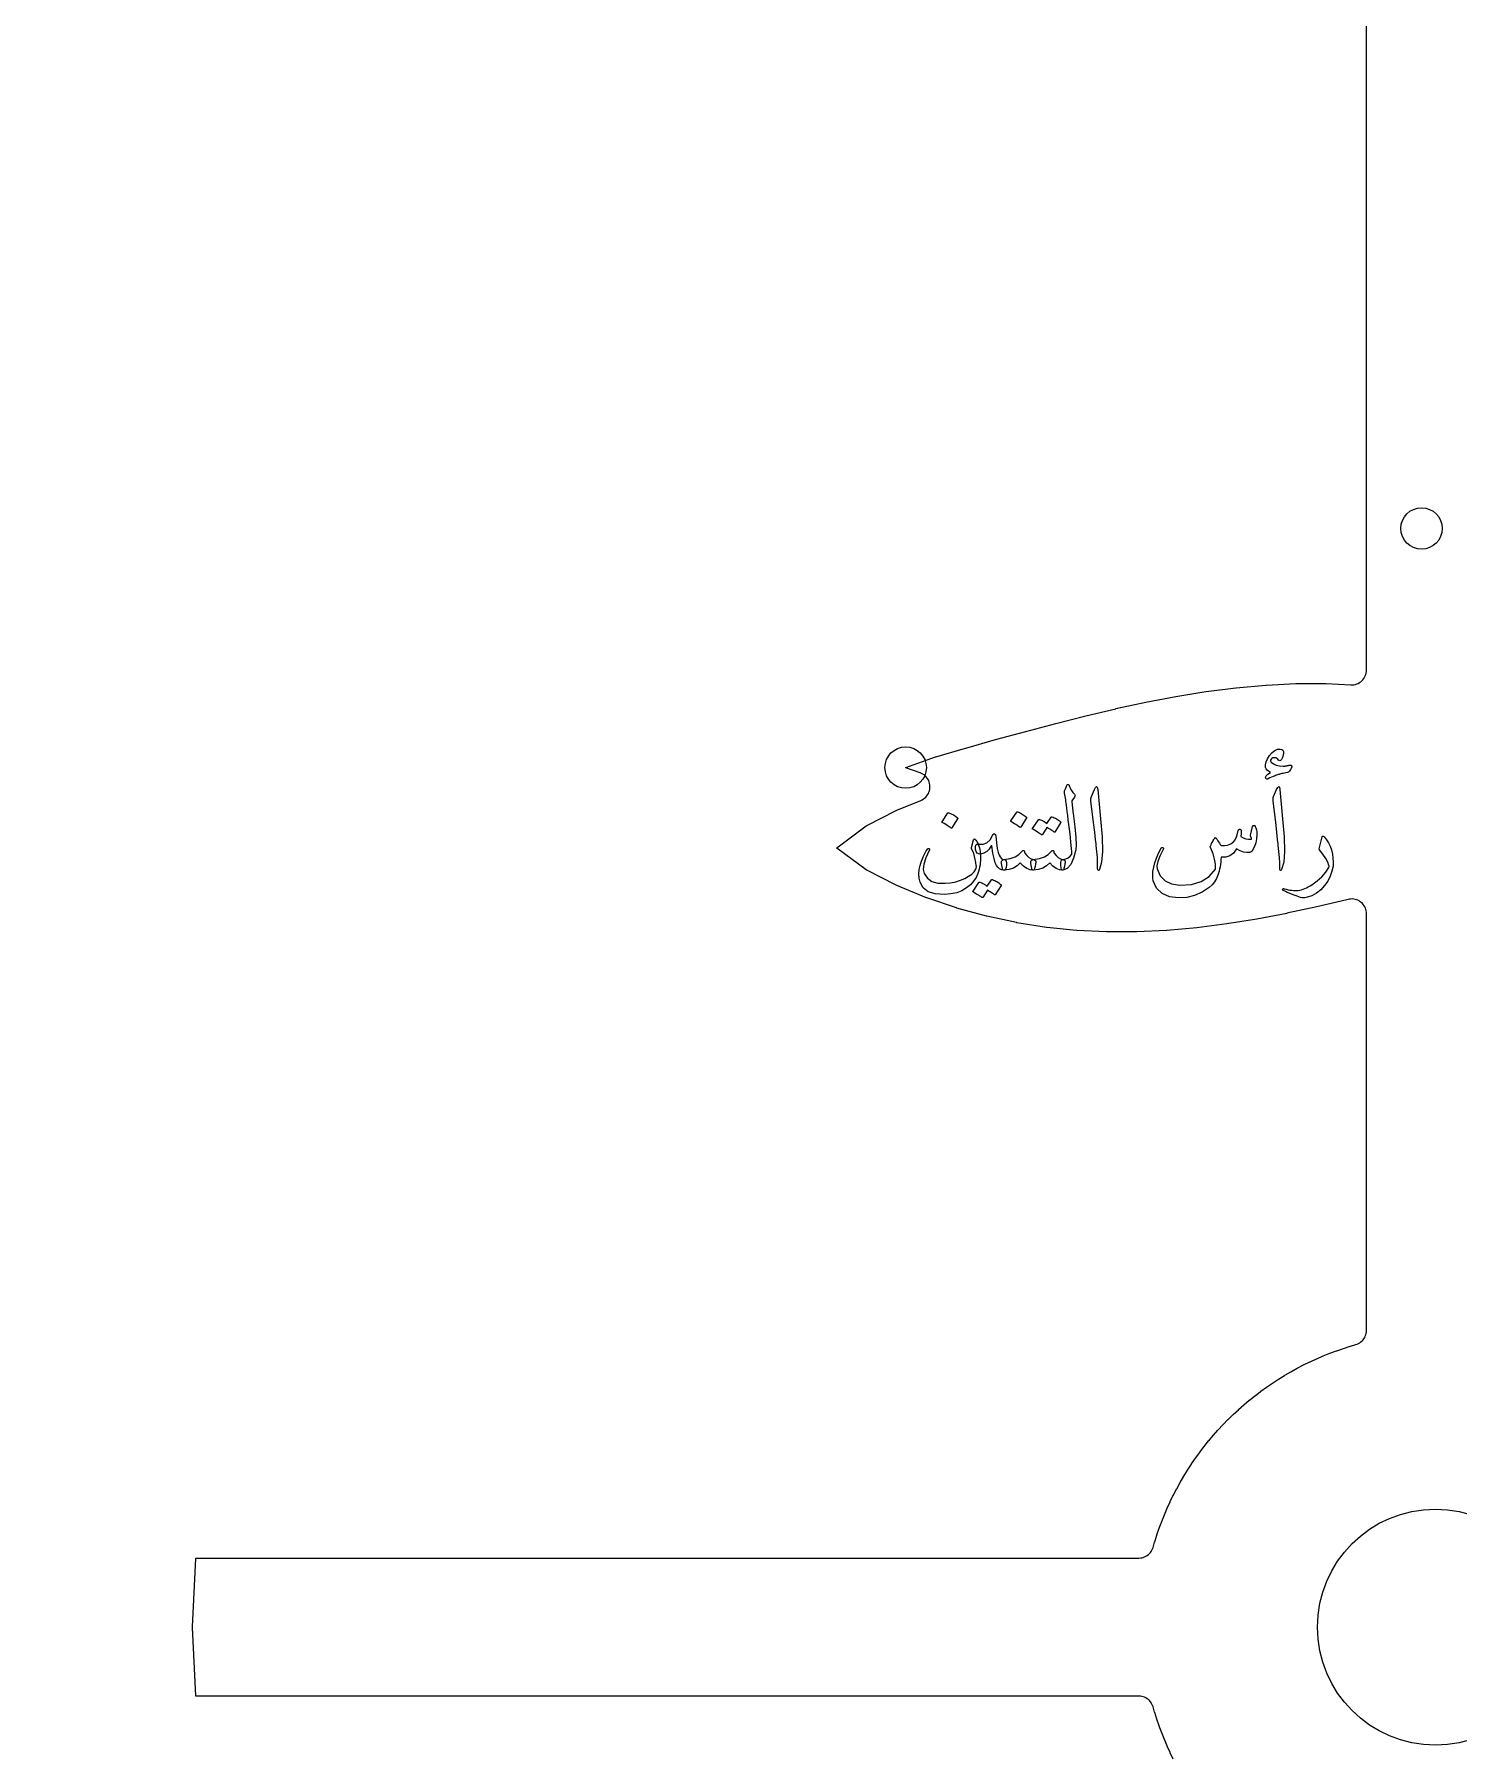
# Model space of a CAD drawing. Header units: millimetres. Extents: x -58 to 58, y -58 to 58.
# Drawn here: x -23.74 to 0.39, y -2.14 to 26.98 of the extents above; entities that cross this region are included whole.
import ezdxf

# ---------------------------------------------------------------- set-up
doc = ezdxf.new("R2010")
doc.units = ezdxf.units.MM
for name, color, linetype in [('CUT_INNER', 6, 'Continuous'), ('ENGRAVE', 7, 'Continuous'), ('TEXT', 5, 'Continuous')]:
    doc.layers.add(name, color=color, linetype=linetype)

msp = doc.modelspace()

# ---------------------------------------------------------------- linework, layer by layer
at = {"layer": 'CUT_INNER'}
msp.add_lwpolyline([(-4.4422, -2.2343), (-4.4944, -2.1274), (-4.4957, -2.1246), (-4.5453, -2.0165), (-4.5465, -2.0137), (-4.5934, -1.9043), (-4.5946, -1.9015), (-4.6387, -1.791), (-4.6398, -1.7881), (-4.6813, -1.6766), (-4.6823, -1.6737), (-4.721, -1.5612), (-4.722, -1.5583), (-4.7579, -1.4449), (-4.7588, -1.442), (-4.7854, -1.3504), (-4.7934, -1.327), (-4.8038, -1.3044), (-4.8163, -1.2831), (-4.8309, -1.263), (-4.8474, -1.2446), (-4.8656, -1.2278), (-4.8854, -1.2129), (-4.9066, -1.2001), (-4.9289, -1.1894), (-4.9522, -1.181), (-4.9762, -1.1749), (-5.0007, -1.1712), (-5.0255, -1.17), (-20.9976, -1.17), (-21.0036, -1.1697), (-21.0042, -1.1637), (-21.0611, -0.0061), (-21.0611, 0.0061), (-21.0042, 1.1637), (-21.0036, 1.1697), (-20.9976, 1.17), (-5.0255, 1.17), (-5.0007, 1.1712), (-4.9762, 1.1749), (-4.9522, 1.181), (-4.9289, 1.1894), (-4.9066, 1.2001), (-4.8854, 1.2129), (-4.8656, 1.2278), (-4.8474, 1.2446), (-4.8309, 1.263), (-4.8163, 1.2831), (-4.8038, 1.3044), (-4.7934, 1.327), (-4.7854, 1.3504), (-4.7588, 1.442), (-4.7579, 1.4449), (-4.722, 1.5583), (-4.721, 1.5612), (-4.6823, 1.6737), (-4.6813, 1.6766), (-4.6398, 1.7881), (-4.6387, 1.791), (-4.5946, 1.9015), (-4.5934, 1.9043), (-4.5465, 2.0137), (-4.5453, 2.0165), (-4.4957, 2.1246), (-4.4944, 2.1274), (-4.4422, 2.2343), (-4.4409, 2.2371), (-4.3861, 2.3427), (-4.3846, 2.3454), (-4.3272, 2.4496), (-4.3257, 2.4523), (-4.2658, 2.5551), (-4.2643, 2.5577), (-4.2018, 2.659), (-4.2002, 2.6616), (-4.1353, 2.7613), (-4.1336, 2.7638), (-4.0663, 2.8619), (-4.0645, 2.8644), (-3.9948, 2.9609), (-3.993, 2.9633), (-3.921, 3.058), (-3.9191, 3.0604), (-3.8448, 3.1533), (-3.8428, 3.1557), (-3.7662, 3.2467), (-3.7642, 3.2491), (-3.6854, 3.3382), (-3.6833, 3.3405), (-3.6024, 3.4276), (-3.6002, 3.4298), (-3.5172, 3.515), (-3.515, 3.5172), (-3.4298, 3.6002), (-3.4276, 3.6024), (-3.3405, 3.6833), (-3.3382, 3.6854), (-3.2491, 3.7642), (-3.2467, 3.7662), (-3.1557, 3.8428), (-3.1533, 3.8448), (-3.0604, 3.9191), (-3.058, 3.921), (-2.9633, 3.993), (-2.9609, 3.9948), (-2.8644, 4.0645), (-2.8619, 4.0663), (-2.7638, 4.1336), (-2.7613, 4.1353), (-2.6616, 4.2002), (-2.659, 4.2018), (-2.5577, 4.2643), (-2.5551, 4.2658), (-2.4523, 4.3257), (-2.4496, 4.3272), (-2.3454, 4.3846), (-2.3427, 4.3861), (-2.2371, 4.4409), (-2.2343, 4.4422), (-2.1274, 4.4944), (-2.1246, 4.4957), (-2.0165, 4.5453), (-2.0137, 4.5465), (-1.9043, 4.5934), (-1.9015, 4.5946), (-1.791, 4.6387), (-1.7881, 4.6398), (-1.6766, 4.6813), (-1.6737, 4.6823), (-1.5612, 4.721), (-1.5583, 4.722), (-1.4449, 4.7579), (-1.442, 4.7588), (-1.3504, 4.7854), (-1.327, 4.7934), (-1.3044, 4.8038), (-1.2831, 4.8163), (-1.263, 4.8309), (-1.2446, 4.8474), (-1.2278, 4.8656), (-1.2129, 4.8854), (-1.2001, 4.9066), (-1.1894, 4.9289), (-1.181, 4.9522), (-1.1749, 4.9762), (-1.1712, 5.0007), (-1.17, 5.0255), (-1.17, 12.0852), (-1.1711, 12.1091), (-1.1746, 12.1328), (-1.1802, 12.156), (-1.1881, 12.1786), (-1.1981, 12.2004), (-1.2101, 12.221), (-1.224, 12.2405), (-1.2398, 12.2585), (-1.2572, 12.2749), (-1.276, 12.2896), (-1.2962, 12.3024), (-1.3176, 12.3133), (-1.3398, 12.322), (-1.3628, 12.3286), (-1.3863, 12.3329), (-1.4102, 12.335), (-1.4341, 12.3348), (-1.4579, 12.3323), (-1.4813, 12.3276), (-1.5, 12.3229), (-1.5018, 12.3224), (-2.0084, 12.2024), (-2.0108, 12.2018), (-2.5168, 12.0923), (-2.5198, 12.0917), (-3.0252, 11.995), (-3.0288, 11.9944), (-3.5336, 11.9127), (-3.5378, 11.9121), (-4.042, 11.8478), (-4.0467, 11.8473), (-4.5504, 11.8024), (-4.5557, 11.802), (-5.0589, 11.7784), (-5.0646, 11.7783), (-5.5674, 11.7779), (-5.5735, 11.7781), (-6.0759, 11.8025), (-6.0824, 11.803), (-6.5845, 11.8537), (-6.5912, 11.8545), (-7.0931, 11.9329), (-7.1, 11.9342), (-7.6017, 12.0416), (-7.6087, 12.0433), (-8.1103, 12.1813), (-8.1175, 12.1835), (-8.6188, 12.3541), (-8.6263, 12.357), (-9.1269, 12.5641), (-9.1356, 12.5681), (-9.6354, 12.8218), (-9.6399, 12.8243), (-9.6442, 12.8272), (-10.1438, 13.197), (-10.1482, 13.2006), (-10.1438, 13.2043), (-9.6442, 13.574), (-9.6399, 13.577), (-9.6354, 13.5795), (-9.1356, 13.8332), (-9.1269, 13.8372), (-8.7194, 14.0058), (-8.6968, 14.0165), (-8.6753, 14.0295), (-8.6553, 14.0445), (-8.6369, 14.0614), (-8.6202, 14.0801), (-8.6055, 14.1004), (-8.5929, 14.122), (-8.5825, 14.1448), (-8.5745, 14.1685), (-8.5689, 14.1929), (-8.5657, 14.2177), (-8.5651, 14.2427), (-8.5669, 14.2677), (-8.5712, 14.2924), (-8.578, 14.3165), (-8.5872, 14.3398), (-8.5986, 14.362), (-8.6122, 14.383), (-8.6278, 14.4026), (-8.6454, 14.4205), (-8.6646, 14.4365), (-8.6853, 14.4506), (-8.7073, 14.4625), (-8.7304, 14.4721), (-8.9717, 14.5588), (-8.9768, 14.5609), (-8.9717, 14.5631), (-8.4725, 14.7425), (-8.4654, 14.7448), (-7.9609, 14.8926), (-7.9596, 14.893), (-7.4524, 15.0358), (-6.9439, 15.1751), (-6.4349, 15.3101), (-6.4335, 15.3104), (-5.9264, 15.4387), (-5.9246, 15.4392), (-5.418, 15.5592), (-5.4156, 15.5597), (-4.9096, 15.6693), (-4.9066, 15.6699), (-4.4012, 15.7666), (-4.3976, 15.7672), (-3.8928, 15.8488), (-3.8886, 15.8494), (-3.3844, 15.9138), (-3.3797, 15.9143), (-2.8759, 15.9592), (-2.8707, 15.9596), (-2.3675, 15.9831), (-2.3617, 15.9833), (-1.859, 15.9837), (-1.8528, 15.9835), (-1.4321, 15.9631), (-1.4068, 15.9631), (-1.3817, 15.9657), (-1.3569, 15.9709), (-1.3328, 15.9785), (-1.3096, 15.9885), (-1.2875, 16.0008), (-1.2667, 16.0153), (-1.2476, 16.0318), (-1.2302, 16.0501), (-1.2147, 16.0701), (-1.2013, 16.0916), (-1.1902, 16.1143), (-1.1814, 16.138), (-1.1751, 16.1625), (-1.1713, 16.1875), (-1.17, 16.2128), (-1.17, 27.7722)], dxfattribs=at)
msp.add_circle((0, 0), 2, dxfattribs=at)
at = {"layer": 'ENGRAVE'}
for centre, radius in [((0, 16.7167), 38.5892), ((-0.2363, 18.6123), 0.351), ((-8.9777, 14.5609), 0.351)]:
    msp.add_circle(centre, radius, dxfattribs=at)
at = {"layer": 'TEXT'}
for points in [[(-2.5071, 14.4773), (-2.5337, 14.4723), (-2.5583, 14.4676), (-2.5811, 14.4631), (-2.6019, 14.4589), (-2.6207, 14.4548), (-2.6373, 14.4508), (-2.6518, 14.4467), (-2.6641, 14.4426), (-2.6766, 14.438), (-2.6916, 14.4322), (-2.7092, 14.4252), (-2.7294, 14.4171), (-2.7521, 14.4078), (-2.7773, 14.397), (-2.8051, 14.3848), (-2.8354, 14.3712), (-2.8478, 14.3672), (-2.8584, 14.3672), (-2.8672, 14.3712), (-2.8742, 14.3794), (-2.8784, 14.3994), (-2.8665, 14.4227), (-2.8386, 14.4494), (-2.7946, 14.4793), (-2.8283, 14.4984), (-2.8538, 14.5191), (-2.8711, 14.5413), (-2.8803, 14.565), (-2.8821, 14.6097), (-2.8711, 14.6583), (-2.8474, 14.7107), (-2.8109, 14.7669), (-2.7675, 14.8172), (-2.7227, 14.852), (-2.6767, 14.8713), (-2.6294, 14.875), (-2.6031, 14.8683), (-2.5851, 14.8546), (-2.5755, 14.8337), (-2.5744, 14.8056), (-2.579, 14.7753), (-2.5866, 14.7475), (-2.5973, 14.7223), (-2.6111, 14.6996), (-2.6249, 14.6836), (-2.6376, 14.6766), (-2.6493, 14.6785), (-2.66, 14.6894), (-2.6723, 14.7056), (-2.6865, 14.7174), (-2.7029, 14.7249), (-2.7212, 14.7281), (-2.7405, 14.7281), (-2.7574, 14.724), (-2.7721, 14.7159), (-2.7844, 14.7036), (-2.7935, 14.6889), (-2.7962, 14.6751), (-2.7925, 14.6624), (-2.7824, 14.6506), (-2.7447, 14.6227), (-2.6988, 14.6022), (-2.6447, 14.5891), (-2.5825, 14.5833), (-2.5771, 14.5835), (-2.5711, 14.5841), (-2.5644, 14.585), (-2.557, 14.5864), (-2.5491, 14.588), (-2.5405, 14.5897), (-2.5312, 14.5915), (-2.5214, 14.5935), (-2.5106, 14.5955), (-2.501, 14.5973), (-2.4923, 14.5991), (-2.4846, 14.6007), (-2.4779, 14.602), (-2.4719, 14.603), (-2.4667, 14.6035), (-2.4622, 14.6037), (-2.4538, 14.6028), (-2.4469, 14.6002), (-2.4416, 14.5957), (-2.4377, 14.5894), (-2.4353, 14.5835), (-2.4342, 14.5777), (-2.4343, 14.5722), (-2.4357, 14.567), (-2.4555, 14.53), (-2.4739, 14.5028), (-2.4911, 14.4852), (-2.5071, 14.4773)], [(-6.284, 14.1673), (-6.2702, 14.2006), (-6.2595, 14.2269), (-6.2519, 14.2465), (-6.2473, 14.2591), (-6.2437, 14.2671), (-6.2391, 14.2728), (-6.2335, 14.2763), (-6.2269, 14.2774), (-6.2194, 14.2761), (-6.2131, 14.2723), (-6.2081, 14.266), (-6.2044, 14.257), (-6.1875, 14.2133), (-6.1672, 14.1739), (-6.1436, 14.1389), (-6.1167, 14.1082), (-6.1092, 14.0983), (-6.1071, 14.0873), (-6.1102, 14.0749), (-6.1188, 14.0613), (-6.1637, 13.998), (-6.1606, 13.9697), (-6.1575, 13.9419), (-6.1545, 13.9147), (-6.1514, 13.8879), (-6.1484, 13.8616), (-6.1453, 13.8359), (-6.1422, 13.8107), (-6.1392, 13.7859), (-6.111, 13.557), (-6.0938, 13.3781), (-6.0876, 13.2491), (-6.0923, 13.1701), (-6.1308, 13.0267), (-6.181, 12.9207), (-6.2429, 12.8523), (-6.3166, 12.8213), (-6.3186, 12.8213), (-6.3207, 12.8213), (-6.3227, 12.8213), (-6.3248, 12.8213), (-6.3369, 12.8328), (-6.3446, 12.859), (-6.3481, 12.9001), (-6.3472, 12.9559), (-6.3453, 12.9766), (-6.3395, 12.9916), (-6.33, 13.001), (-6.3166, 13.0049), (-6.2649, 13.0152), (-6.2218, 13.0339), (-6.1874, 13.0611), (-6.1616, 13.0966), (-6.1633, 13.1393), (-6.1665, 13.1879), (-6.171, 13.2423), (-6.1769, 13.3026), (-6.1841, 13.3685), (-6.1925, 13.4398), (-6.202, 13.5164), (-6.2126, 13.5983), (-6.2224, 13.6789), (-6.2315, 13.7513), (-6.2397, 13.8155), (-6.2473, 13.8716), (-6.2538, 13.9195), (-6.259, 13.9593), (-6.2629, 13.9909), (-6.2656, 14.0143), (-6.286, 14.1306), (-6.2867, 14.1421), (-6.2865, 14.152), (-6.2856, 14.1604), (-6.284, 14.1673)], [(-5.7782, 14.1877), (-5.7587, 14.2254), (-5.743, 14.2387), (-5.7312, 14.2275), (-5.7231, 14.1918), (-5.6762, 13.6921), (-5.6483, 13.3855), (-5.6421, 13.1405), (-5.6575, 12.9572), (-5.6946, 12.8356), (-5.7014, 12.8257), (-5.7073, 12.8203), (-5.7126, 12.8195), (-5.717, 12.8234), (-5.7206, 12.8294), (-5.7231, 12.8371), (-5.7247, 12.8467), (-5.7252, 12.858), (-5.7252, 12.9464), (-5.7293, 13.04), (-5.7374, 13.1391), (-5.7497, 13.2435), (-5.7523, 13.2707), (-5.7604, 13.3444), (-5.7738, 13.4645), (-5.7925, 13.6309), (-5.8374, 14.0001), (-5.8384, 14.0197), (-5.8374, 14.0378), (-5.8343, 14.0544), (-5.8292, 14.0694)], [(-2.6927, 14.1877), (-2.6732, 14.2254), (-2.6575, 14.2387), (-2.6456, 14.2275), (-2.6376, 14.1918), (-2.5907, 13.6921), (-2.5628, 13.3855), (-2.5565, 13.1405), (-2.572, 12.9572), (-2.609, 12.8356), (-2.6158, 12.8257), (-2.6218, 12.8203), (-2.627, 12.8195), (-2.6315, 12.8234), (-2.6351, 12.8294), (-2.6376, 12.8371), (-2.6391, 12.8467), (-2.6396, 12.858), (-2.6396, 12.9464), (-2.6437, 13.04), (-2.6519, 13.1391), (-2.6641, 13.2435), (-2.6668, 13.2707), (-2.6748, 13.3444), (-2.6882, 13.4645), (-2.7069, 13.6309), (-2.7518, 14.0001), (-2.7528, 14.0197), (-2.7518, 14.0378), (-2.7487, 14.0544), (-2.7436, 14.0694)], [(-8.2601, 13.7921), (-8.2576, 13.7946), (-8.254, 13.7961), (-8.2494, 13.7966), (-8.2438, 13.7961), (-8.2042, 13.7801), (-8.1668, 13.7604), (-8.1318, 13.7372), (-8.099, 13.7105), (-8.0958, 13.7064), (-8.0944, 13.7023), (-8.0948, 13.6982), (-8.097, 13.6942), (-8.1928, 13.5392), (-8.1964, 13.5355), (-8.201, 13.5346), (-8.2066, 13.5365), (-8.2132, 13.5412), (-8.2189, 13.5453), (-8.228, 13.5514), (-8.2404, 13.5596), (-8.256, 13.5698), (-8.2753, 13.582), (-8.2984, 13.5963), (-8.3252, 13.6126), (-8.356, 13.6309), (-8.36, 13.634), (-8.3621, 13.6371), (-8.3621, 13.6401), (-8.36, 13.6432)], [(-7.0956, 13.8063), (-7.0931, 13.8089), (-7.0895, 13.8104), (-7.0849, 13.8109), (-7.0793, 13.8104), (-7.0397, 13.7944), (-7.0023, 13.7747), (-6.9673, 13.7515), (-6.9345, 13.7248), (-6.9313, 13.7207), (-6.9299, 13.7166), (-6.9303, 13.7125), (-6.9325, 13.7084), (-7.0283, 13.5535), (-7.0319, 13.5498), (-7.0365, 13.5489), (-7.0421, 13.5508), (-7.0487, 13.5555), (-7.0545, 13.5596), (-7.0635, 13.5657), (-7.0759, 13.5738), (-7.0916, 13.584), (-7.1108, 13.5963), (-7.1339, 13.6106), (-7.1608, 13.6269), (-7.1915, 13.6452), (-7.1956, 13.6483), (-7.1976, 13.6513), (-7.1976, 13.6544), (-7.1956, 13.6575)], [(-6.5144, 13.7227), (-6.5119, 13.7253), (-6.5083, 13.7268), (-6.5037, 13.7273), (-6.4981, 13.7268), (-6.478, 13.7193), (-6.4586, 13.711), (-6.4398, 13.7019), (-6.4216, 13.6921), (-6.404, 13.6814), (-6.3867, 13.6697), (-6.3698, 13.6569), (-6.3533, 13.6432), (-6.3501, 13.639), (-6.3487, 13.6345), (-6.3491, 13.6298), (-6.3513, 13.6248), (-6.4492, 13.4698), (-6.4518, 13.4678), (-6.4558, 13.4678), (-6.461, 13.4698), (-6.4675, 13.4739), (-6.472, 13.4777), (-6.4792, 13.4828), (-6.4893, 13.4894), (-6.5022, 13.4974), (-6.518, 13.5069), (-6.5369, 13.518), (-6.5588, 13.5308), (-6.5838, 13.5453), (-6.6613, 13.425), (-6.6648, 13.4213), (-6.6694, 13.4204), (-6.675, 13.4223), (-6.6816, 13.427), (-6.6874, 13.4311), (-6.6964, 13.4372), (-6.7088, 13.4454), (-6.7245, 13.4556), (-6.7437, 13.4678), (-6.7668, 13.4821), (-6.7937, 13.4984), (-6.8244, 13.5167), (-6.8276, 13.5198), (-6.829, 13.5229), (-6.8286, 13.5259), (-6.8264, 13.529), (-6.7265, 13.6779), (-6.724, 13.6804), (-6.7204, 13.6819), (-6.7158, 13.6824), (-6.7102, 13.6819), (-6.6931, 13.6764), (-6.6766, 13.6699), (-6.6605, 13.6626), (-6.6449, 13.6544), (-6.6299, 13.6454), (-6.6154, 13.6358), (-6.6013, 13.6255), (-6.5878, 13.6146)], [(-7.3118, 12.8213), (-7.3527, 12.8311), (-7.3878, 12.8483), (-7.417, 12.8729), (-7.4403, 12.9049), (-7.4589, 12.9499), (-7.478, 13.0196), (-7.4976, 13.1141), (-7.5178, 13.2333), (-7.5191, 13.238), (-7.5208, 13.2399), (-7.5231, 13.239), (-7.5259, 13.2353), (-7.5618, 13.1808), (-7.6039, 13.1395), (-7.6525, 13.1114), (-7.7074, 13.0966), (-7.7388, 13.0985), (-7.7635, 13.1124), (-7.7816, 13.1383), (-7.7931, 13.1762), (-7.7951, 13.2191), (-7.787, 13.2481), (-7.7686, 13.263), (-7.7401, 13.2639), (-7.6664, 13.2625), (-7.6024, 13.2868), (-7.5481, 13.3369), (-7.5035, 13.4127), (-7.497, 13.425), (-7.4897, 13.4331), (-7.4817, 13.4372), (-7.4729, 13.4372), (-7.4639, 13.4338), (-7.4571, 13.4275), (-7.4527, 13.4185), (-7.4505, 13.4066), (-7.4379, 13.2866), (-7.4245, 13.1915), (-7.4103, 13.1214), (-7.3954, 13.0762), (-7.3787, 13.0481), (-7.3592, 13.0268), (-7.3369, 13.0124), (-7.3118, 13.0049), (-7.2885, 12.9957), (-7.2736, 12.9763), (-7.2671, 12.9467), (-7.269, 12.907), (-7.2762, 12.868), (-7.2858, 12.8407), (-7.2977, 12.8251), (-7.3118, 12.8213)], [(-3.1005, 13.5616), (-3.097, 13.5705), (-3.0924, 13.5769), (-3.0868, 13.5807), (-3.0801, 13.582), (-3.0716, 13.581), (-3.0643, 13.5779), (-3.0583, 13.5728), (-3.0536, 13.5657), (-3.042, 13.5402), (-3.0337, 13.5086), (-3.0288, 13.4709), (-3.0271, 13.427), (-3.0316, 13.3554), (-3.045, 13.2873), (-3.0673, 13.2228), (-3.0985, 13.1619), (-3.1092, 13.1472), (-3.1209, 13.1359), (-3.1337, 13.1279), (-3.1474, 13.1231), (-3.1973, 13.12), (-3.2509, 13.1288), (-3.3084, 13.1495), (-3.3697, 13.1823), (-3.4214, 13.1115), (-3.4824, 13.0645), (-3.5529, 13.0412), (-3.6328, 13.0416), (-3.6354, 12.9986), (-3.6392, 12.9572), (-3.6441, 12.9175), (-3.6501, 12.8794), (-3.6573, 12.8428), (-3.6657, 12.8073), (-3.6752, 12.773), (-3.6858, 12.7397), (-3.7106, 12.6798), (-3.744, 12.6245), (-3.786, 12.5738), (-3.8367, 12.5277), (-3.9554, 12.4486), (-4.081, 12.3931), (-4.2134, 12.3609), (-4.3527, 12.3523), (-4.5096, 12.3736), (-4.6336, 12.4293), (-4.7248, 12.5194), (-4.783, 12.6439), (-4.7909, 12.6888), (-4.7922, 12.7418), (-4.7868, 12.803), (-4.7748, 12.8723), (-4.7556, 12.9483), (-4.7285, 13.0273), (-4.6934, 13.1094), (-4.6504, 13.1945), (-4.647, 13.1999), (-4.6428, 13.2037), (-4.6378, 13.206), (-4.6321, 13.2068), (-4.6264, 13.2063), (-4.6214, 13.2047), (-4.6172, 13.2022), (-4.6137, 13.1986), (-4.6114, 13.1934), (-4.6107, 13.1879), (-4.6114, 13.1822), (-4.6137, 13.1762), (-4.6683, 13.0629), (-4.7035, 12.9697), (-4.7193, 12.8967), (-4.7157, 12.8438), (-4.6642, 12.7271), (-4.5831, 12.6424), (-4.4725, 12.5895), (-4.3323, 12.5684), (-4.1363, 12.5809), (-3.9703, 12.6306), (-3.8344, 12.7176), (-3.7287, 12.8417), (-3.729, 12.9235), (-3.7424, 13.01), (-3.7688, 13.101), (-3.8082, 13.1966), (-3.8132, 13.2063), (-3.8158, 13.2149), (-3.8162, 13.2226), (-3.8143, 13.2292), (-3.8033, 13.2519), (-3.7929, 13.2733), (-3.783, 13.2932), (-3.7735, 13.3118), (-3.7646, 13.3287), (-3.7562, 13.3437), (-3.7483, 13.3567), (-3.7409, 13.3679), (-3.7367, 13.3726), (-3.7322, 13.3745), (-3.7275, 13.3736), (-3.7225, 13.3699), (-3.72, 13.3671), (-3.7164, 13.3628), (-3.7118, 13.3569), (-3.7062, 13.3495), (-3.6999, 13.3406), (-3.693, 13.3301), (-3.6856, 13.3182), (-3.6777, 13.3046), (-3.6616, 13.2786), (-3.6481, 13.2598), (-3.6371, 13.2481), (-3.6287, 13.2435), (-3.5757, 13.239), (-3.5227, 13.2481), (-3.4697, 13.2706), (-3.4166, 13.3067), (-3.3974, 13.3307), (-3.3784, 13.3699), (-3.3597, 13.4245), (-3.3412, 13.4943), (-3.3394, 13.5009), (-3.3361, 13.5065), (-3.3312, 13.5111), (-3.3249, 13.5147), (-3.3189, 13.517), (-3.3131, 13.5178), (-3.3077, 13.517), (-3.3024, 13.5147), (-3.2947, 13.502), (-3.2917, 13.478), (-3.2936, 13.4428), (-3.3004, 13.3964), (-3.2592, 13.3712), (-3.2152, 13.3546), (-3.1685, 13.3467), (-3.1189, 13.3475), (-3.1195, 13.3624), (-3.1214, 13.3745), (-3.1246, 13.3838), (-3.1291, 13.3903), (-3.1342, 13.3964), (-3.1372, 13.4025), (-3.1383, 13.4087), (-3.1372, 13.4148)], [(-1.9197, 13.3903), (-1.9186, 13.394), (-1.9172, 13.3969), (-1.9155, 13.3991), (-1.9136, 13.4005), (-1.9079, 13.401), (-1.9009, 13.3985), (-1.8926, 13.3929), (-1.883, 13.3842), (-1.8458, 13.34), (-1.8137, 13.2888), (-1.7867, 13.2309), (-1.7648, 13.166), (-1.7477, 13.0961), (-1.7372, 13.0273), (-1.7334, 12.9595), (-1.7362, 12.8927), (-1.7543, 12.8048), (-1.7841, 12.7204), (-1.8257, 12.6396), (-1.879, 12.5623), (-1.9427, 12.4923), (-2.0156, 12.4354), (-2.0977, 12.3914), (-2.1889, 12.3604), (-2.2134, 12.3552), (-2.2379, 12.3538), (-2.2624, 12.3562), (-2.2868, 12.3625), (-2.3432, 12.3822), (-2.3942, 12.4004), (-2.4396, 12.4173), (-2.4795, 12.4328), (-2.5139, 12.4469), (-2.5425, 12.4596), (-2.5654, 12.4709), (-2.5825, 12.4807), (-2.5861, 12.4838), (-2.5887, 12.4869), (-2.5902, 12.4899), (-2.5907, 12.493), (-2.5903, 12.4969), (-2.5892, 12.5006), (-2.5873, 12.5041), (-2.5846, 12.5073), (-2.5811, 12.5097), (-2.5769, 12.5108), (-2.572, 12.5107), (-2.5662, 12.5093), (-2.5313, 12.4999), (-2.4979, 12.4922), (-2.466, 12.4862), (-2.4357, 12.4818), (-2.4066, 12.479), (-2.3786, 12.4779), (-2.3516, 12.4785), (-2.3256, 12.4807), (-2.2996, 12.4849), (-2.2728, 12.4912), (-2.2451, 12.4997), (-2.2165, 12.5103), (-2.187, 12.5233), (-2.1566, 12.5386), (-2.1253, 12.5564), (-2.0931, 12.5766), (-2.0027, 12.6416), (-1.9254, 12.7122), (-1.861, 12.7884), (-1.8096, 12.8703), (-1.8063, 12.8769), (-1.8045, 12.8845), (-1.8043, 12.8932), (-1.8055, 12.9029), (-1.827, 12.9601), (-1.8606, 13.0237), (-1.9065, 13.0937), (-1.9646, 13.1701), (-1.9672, 13.1749), (-1.9687, 13.1792), (-1.9692, 13.1831), (-1.9687, 13.1864)], [(-7.7686, 13.3006), (-7.757, 13.28), (-7.7464, 13.257), (-7.7371, 13.2316), (-7.7289, 13.2037), (-7.722, 13.1733), (-7.7169, 13.1402), (-7.7134, 13.1045), (-7.7115, 13.066), (-7.7104, 13.0266), (-7.711, 12.9878), (-7.7134, 12.9496), (-7.7176, 12.9121), (-7.7236, 12.875), (-7.7314, 12.8384), (-7.741, 12.8021), (-7.7523, 12.7663), (-7.7828, 12.6982), (-7.8252, 12.6347), (-7.8796, 12.5758), (-7.9461, 12.5215), (-8.0237, 12.4756), (-8.1117, 12.442), (-8.2103, 12.4206), (-8.3193, 12.4114), (-8.4751, 12.4207), (-8.5961, 12.4588), (-8.6821, 12.5257), (-8.7332, 12.6215), (-8.7484, 12.6904), (-8.7531, 12.7607), (-8.7474, 12.8322), (-8.7312, 12.9049), (-8.7195, 12.9422), (-8.7067, 12.9786), (-8.693, 13.0141), (-8.6782, 13.0487), (-8.6624, 13.0826), (-8.6456, 13.1158), (-8.6277, 13.1483), (-8.6088, 13.1802), (-8.6039, 13.1856), (-8.5992, 13.1894), (-8.5947, 13.1917), (-8.5905, 13.1925), (-8.5849, 13.1918), (-8.5803, 13.1899), (-8.5767, 13.1867), (-8.5742, 13.1823), (-8.5728, 13.1769), (-8.5726, 13.1711), (-8.5738, 13.1647), (-8.5762, 13.1578), (-8.6366, 13.0323), (-8.671, 12.9248), (-8.6795, 12.8355), (-8.6619, 12.7642), (-8.6085, 12.6867), (-8.5319, 12.6337), (-8.4321, 12.6051), (-8.3091, 12.6011), (-8.2154, 12.6109), (-8.1281, 12.6281), (-8.0471, 12.6527), (-7.9726, 12.6847), (-7.9099, 12.7204), (-7.8584, 12.7581), (-7.8181, 12.7979), (-7.789, 12.8397), (-7.788, 12.8419), (-7.787, 12.8445), (-7.786, 12.8475), (-7.7849, 12.8509), (-7.7839, 12.8548), (-7.7829, 12.8593), (-7.7819, 12.8645), (-7.7809, 12.8703), (-7.7795, 12.8777), (-7.7793, 12.8879), (-7.7805, 12.9007), (-7.7829, 12.9162), (-7.7862, 12.9343), (-7.79, 12.9552), (-7.7944, 12.9787), (-7.7992, 13.0049), (-7.8107, 13.0572), (-7.8247, 13.1043), (-7.8413, 13.146), (-7.8604, 13.1823), (-7.8619, 13.1878), (-7.8624, 13.194), (-7.8619, 13.201), (-7.8604, 13.2088), (-7.8257, 13.3373), (-7.8236, 13.3435), (-7.8211, 13.348), (-7.8185, 13.3507), (-7.8155, 13.3516), (-7.8135, 13.3522), (-7.8115, 13.3521), (-7.8094, 13.3512), (-7.8074, 13.3495), (-7.7988, 13.3419), (-7.7895, 13.3312), (-7.7795, 13.3174), (-7.7686, 13.3006)], [(-6.8142, 13.0049), (-6.798, 12.9996), (-6.7862, 12.9942), (-6.7786, 12.9884), (-6.7755, 12.9824), (-6.7739, 12.9733), (-6.7734, 12.962), (-6.7739, 12.9488), (-6.7755, 12.9335), (-6.7832, 12.8844), (-6.7923, 12.8494), (-6.8026, 12.8283), (-6.8142, 12.8213), (-6.8693, 12.8291), (-6.9243, 12.8524), (-6.9794, 12.8913), (-7.0345, 12.9457), (-7.087, 12.8959), (-7.1507, 12.8585), (-7.2256, 12.8337), (-7.3118, 12.8213), (-7.3211, 12.8232), (-7.3286, 12.829), (-7.3344, 12.8385), (-7.3383, 12.8519), (-7.3546, 12.9376), (-7.3564, 12.9471), (-7.3557, 12.9574), (-7.3523, 12.9685), (-7.3465, 12.9804), (-7.3397, 12.9896), (-7.3317, 12.9967), (-7.3224, 13.0018), (-7.3118, 13.0049), (-7.2088, 13.0202), (-7.1242, 13.0477), (-7.0579, 13.0875), (-7.01, 13.1395), (-7.0044, 13.1466), (-6.9977, 13.1517), (-6.9901, 13.1548), (-6.9814, 13.1558), (-6.9734, 13.1546), (-6.9677, 13.1512), (-6.9642, 13.1455), (-6.9631, 13.1374), (-6.9628, 13.1298), (-6.9621, 13.1231), (-6.9608, 13.1175), (-6.959, 13.1129), (-6.9247, 13.0718), (-6.8892, 13.04), (-6.8523, 13.0177), (-6.8142, 13.0049)], [(-6.3166, 13.0049), (-6.3004, 12.9996), (-6.2886, 12.9942), (-6.281, 12.9884), (-6.2779, 12.9824), (-6.2763, 12.9733), (-6.2758, 12.962), (-6.2763, 12.9488), (-6.2779, 12.9335), (-6.2856, 12.8844), (-6.2947, 12.8494), (-6.305, 12.8283), (-6.3166, 12.8213), (-6.3717, 12.8291), (-6.4267, 12.8524), (-6.4818, 12.8913), (-6.5369, 12.9457), (-6.5894, 12.8959), (-6.6531, 12.8585), (-6.728, 12.8337), (-6.8142, 12.8213), (-6.8235, 12.8232), (-6.831, 12.829), (-6.8368, 12.8385), (-6.8407, 12.8519), (-6.857, 12.9376), (-6.8588, 12.9471), (-6.8581, 12.9574), (-6.8547, 12.9685), (-6.8489, 12.9804), (-6.8421, 12.9896), (-6.8341, 12.9967), (-6.8248, 13.0018), (-6.8142, 13.0049), (-6.7112, 13.0202), (-6.6266, 13.0477), (-6.5603, 13.0875), (-6.5124, 13.1395), (-6.5068, 13.1466), (-6.5001, 13.1517), (-6.4925, 13.1548), (-6.4838, 13.1558), (-6.4758, 13.1546), (-6.4701, 13.1512), (-6.4666, 13.1455), (-6.4655, 13.1374), (-6.4652, 13.1298), (-6.4645, 13.1231), (-6.4632, 13.1175), (-6.4614, 13.1129), (-6.4271, 13.0718), (-6.3915, 13.04), (-6.3547, 13.0177), (-6.3166, 13.0049)], [(-7.5239, 12.6602), (-7.5214, 12.6628), (-7.5178, 12.6643), (-7.5132, 12.6648), (-7.5076, 12.6643), (-7.4875, 12.6568), (-7.4681, 12.6485), (-7.4493, 12.6394), (-7.4311, 12.6296), (-7.4135, 12.6189), (-7.3962, 12.6072), (-7.3793, 12.5944), (-7.3628, 12.5807), (-7.3596, 12.5765), (-7.3582, 12.572), (-7.3586, 12.5673), (-7.3608, 12.5623), (-7.4586, 12.4073), (-7.4613, 12.4053), (-7.4653, 12.4053), (-7.4705, 12.4073), (-7.477, 12.4114), (-7.4815, 12.4152), (-7.4887, 12.4203), (-7.4988, 12.4269), (-7.5117, 12.4349), (-7.5275, 12.4444), (-7.5463, 12.4555), (-7.5683, 12.4683), (-7.5932, 12.4828), (-7.6707, 12.3625), (-7.6743, 12.3588), (-7.6789, 12.3579), (-7.6845, 12.3598), (-7.6911, 12.3645), (-7.6969, 12.3686), (-7.7059, 12.3747), (-7.7183, 12.3829), (-7.734, 12.3931), (-7.7532, 12.4053), (-7.7763, 12.4196), (-7.8032, 12.4359), (-7.8339, 12.4542), (-7.8371, 12.4573), (-7.8385, 12.4604), (-7.8381, 12.4634), (-7.8359, 12.4665), (-7.736, 12.6153), (-7.7334, 12.6179), (-7.7299, 12.6194), (-7.7253, 12.6199), (-7.7197, 12.6194), (-7.7026, 12.6139), (-7.686, 12.6074), (-7.67, 12.6001), (-7.6544, 12.5919), (-7.6394, 12.5829), (-7.6249, 12.5733), (-7.6108, 12.563), (-7.5973, 12.5521)]]:
    msp.add_lwpolyline(points, close=True, dxfattribs=at)

doc.saveas('drawing.dxf')
